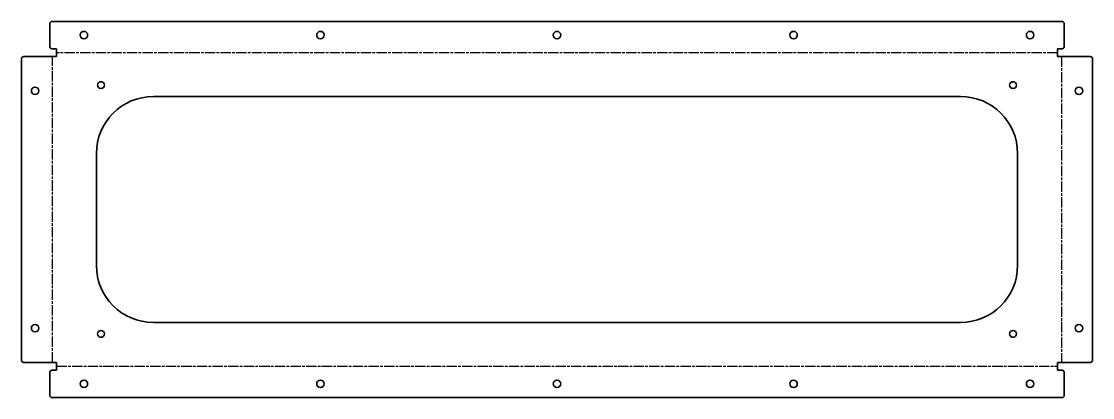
# Model space of a CAD drawing. Header units: inches. Extents: x 0 to 940, y 0 to 330.
import ezdxf

# ---------------------------------------------------------------- set-up
doc = ezdxf.new("R2010")
doc.units = ezdxf.units.IN
doc.header["$MEASUREMENT"] = 0
doc.linetypes.add('Chain', pattern=[13.68, 9.12, -1.14, 2.28, -1.14])
doc.layers.add('Bend Centerline (ANSI)', color=7, linetype='Chain', lineweight=25)
doc.layers.add('Visible (ANSI)', color=7, linetype='Continuous', lineweight=35)

# ---------------------------------------------------------------- blocks, each defined once
blk = doc.blocks.new('SMT-V001-TASUP001_Soldadura y Chapa Superior_13_SMT-V001-TASUP001 (desplegada)')
at = {"layer": 'Bend Centerline (ANSI)'}
for p, q in [((-442.39, -134), (-442.39, 134)), ((439, 137.39), (-439, 137.39)), ((442.39, 134), (442.39, -134)), ((-439, -137.39), (439, -137.39))]:
    blk.add_line(p, q, dxfattribs=at)
at = {"layer": 'Visible (ANSI)'}
for p, q in [((-445, 142.79), (-445, 162.79)), ((443, 164.79), (-443, 164.79)), ((445, 142.79), (445, 162.79)), ((-469.79, 132), (-469.79, -132)), ((-439, 134), (-467.79, 134)), ((-443, 140.79), (-439, 140.79)), ((-439, 140.79), (-439, 134)), ((439, 140.79), (443, 140.79)), ((439, 134), (439, 140.79)), ((439, 134), (467.79, 134)), ((469.79, -132), (469.79, 132)), ((-354, 99), (354, 99)), ((-404, -49), (-404, 49)), ((404, 49), (404, -49)), ((354, -99), (-354, -99)), ((-439, -134), (-467.79, -134)), ((-439, -140.79), (-443, -140.79)), ((-439, -134), (-439, -140.79)), ((439, -140.79), (439, -134)), ((439, -134), (467.79, -134)), ((443, -140.79), (439, -140.79)), ((-445, -142.79), (-445, -162.79)), ((445, -142.79), (445, -162.79)), ((-443, -164.79), (443, -164.79))]:
    blk.add_line(p, q, dxfattribs=at)
for centre, radius in [((-415, 152.79), 3.3), ((-207.5, 152.79), 3.3), ((0, 152.79), 3.3), ((207.5, 152.79), 3.3), ((415, 152.79), 3.3), ((-457.79, 104), 3.3), ((-400, 109), 3), ((400, 109), 3), ((457.79, 104), 3.3), ((-457.79, -104), 3.3), ((457.79, -104), 3.3), ((-400, -109), 3), ((400, -109), 3), ((-415, -152.79), 3.3), ((-207.5, -152.79), 3.3), ((0, -152.79), 3.3), ((207.5, -152.79), 3.3), ((415, -152.79), 3.3)]:
    blk.add_circle(centre, radius, dxfattribs=at)
at = {"layer": 'Visible (ANSI)', "extrusion": (0, 0, -1)}
for centre, start, end in [((443, 162.79), 0, 90), ((-443, 162.79), 90, 180), ((443, 142.79), 270, 0), ((-443, 142.79), 180, 270), ((467.79, 132), 0, 90), ((-467.79, 132), 90, 180), ((467.79, -132), 270, 360), ((443, -142.79), 0, 90), ((-443, -142.79), 90, 180), ((-467.79, -132), 180, 270), ((443, -162.79), 270, 360), ((-443, -162.79), 180, 270)]:
    blk.add_arc(centre, 2, start, end, dxfattribs=at)
at = {"layer": 'Visible (ANSI)'}
for centre, start, end in [((-354, 49), 90, 180), ((354, 49), 0, 90), ((-354, -49), 180, 270), ((354, -49), 270, 0)]:
    blk.add_arc(centre, 50, start, end, dxfattribs=at)

msp = doc.modelspace()

# ---------------------------------------------------------------- block references
msp.add_blockref('SMT-V001-TASUP001_Soldadura y Chapa Superior_13_SMT-V001-TASUP001 (desplegada)', (469.79, 164.79))

doc.saveas('drawing.dxf')
